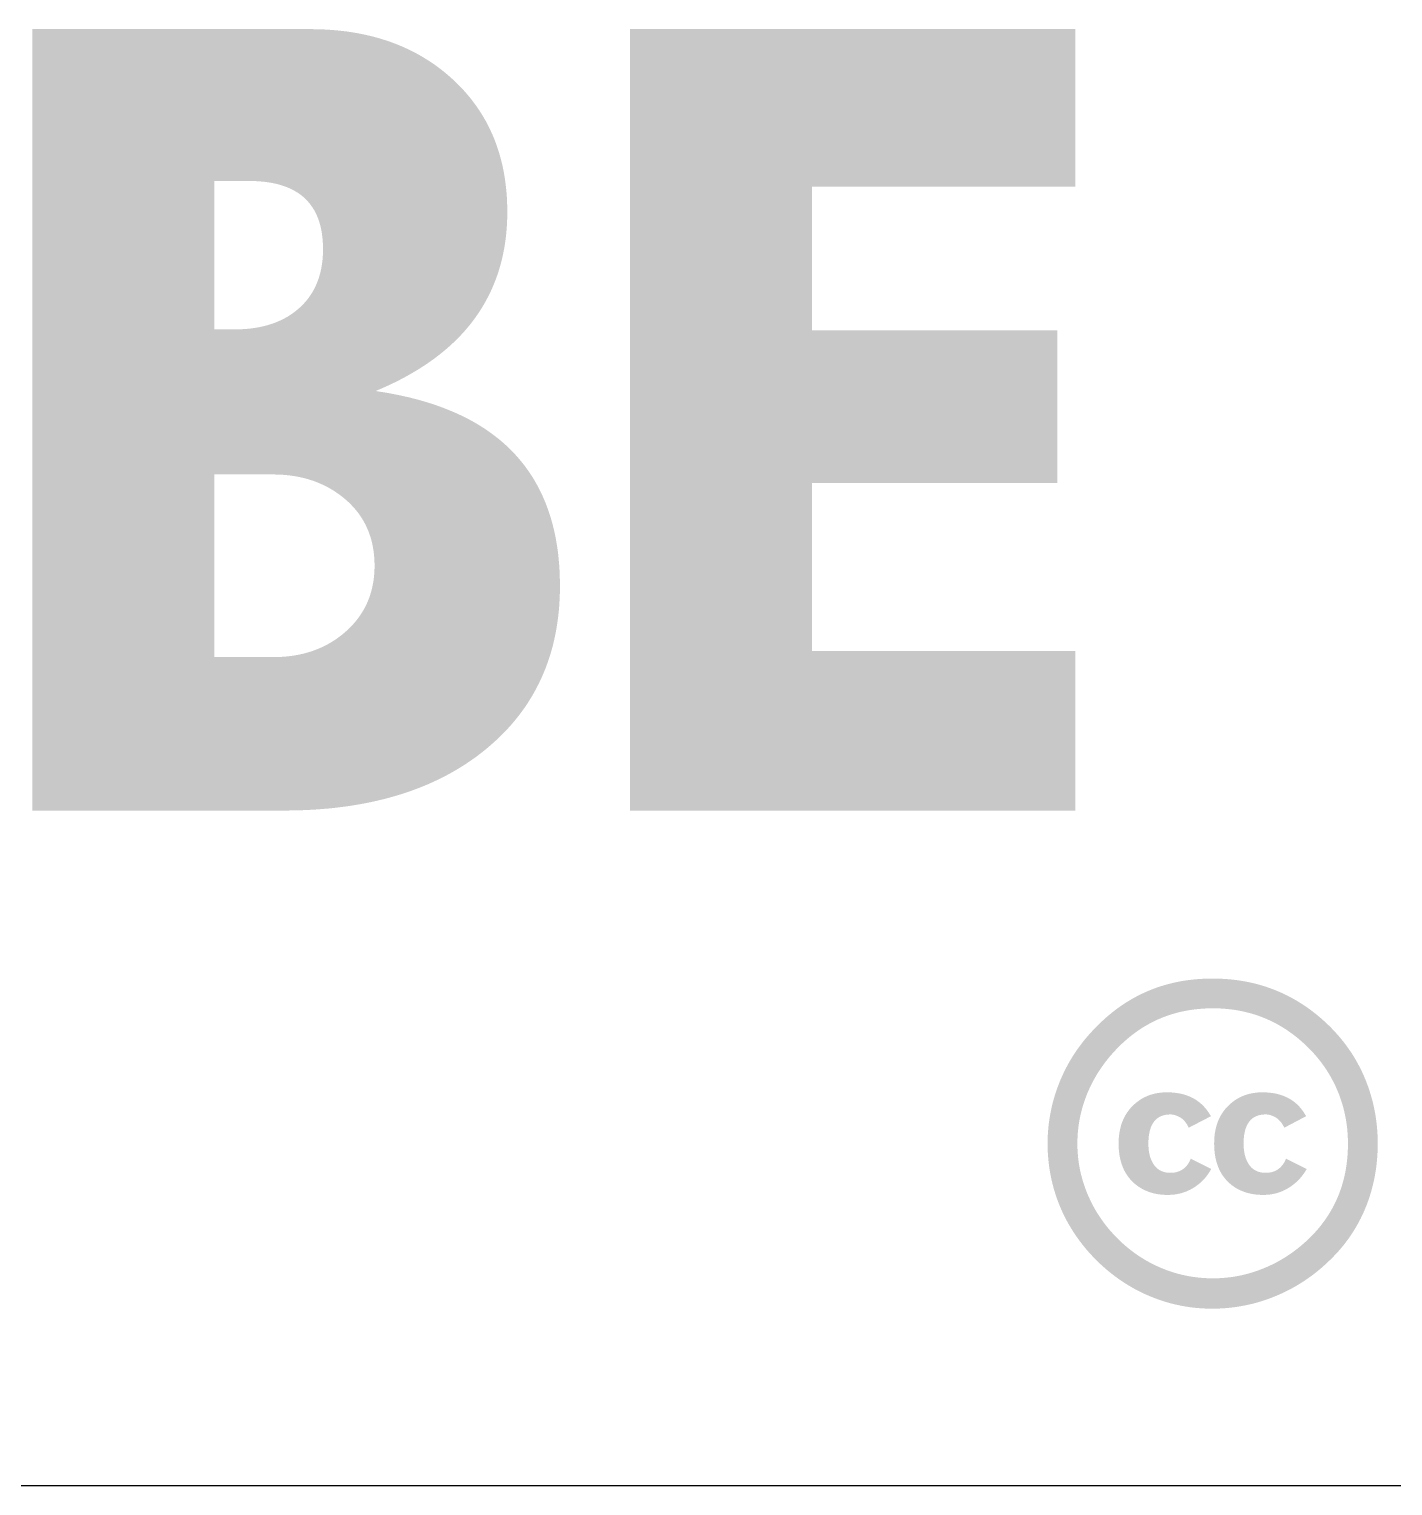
# Model space of a CAD drawing. Header units: millimetres. Extents: x -748 to -601, y -77 to -13.
# Drawn here: x -721.57 to -694.04, y -77.07 to -47.67 of the extents above; entities that cross this region are included whole.
import ezdxf

# ---------------------------------------------------------------- set-up
doc = ezdxf.new("R2010")
doc.units = ezdxf.units.MM
doc.header["$MEASUREMENT"] = 0
doc.layers.add('Cut', color=178, linetype='Continuous', true_color=0x000000)
doc.layers.add('Raster', color=178, linetype='Continuous', true_color=0x000000)

msp = doc.modelspace()

# ---------------------------------------------------------------- hatches: boundary and pattern name
at = {"layer": 'Raster', "true_color": 0x1c1c1b, "extrusion": (0, 0, -1)}
h = msp.add_hatch(color=179, dxfattribs=at)
h.paths.add_polyline_path([(721.508, -47.669), (715.9, -47.669), (715.79, -47.67), (715.681, -47.673), (715.573, -47.678), (715.467, -47.685), (715.362, -47.694), (715.258, -47.705), (715.156, -47.717), (715.054, -47.732), (714.955, -47.749), (714.856, -47.768), (714.759, -47.789), (714.663, -47.811), (714.569, -47.836), (714.475, -47.863), (714.384, -47.891), (714.293, -47.922), (714.204, -47.955), (714.116, -47.989), (714.029, -48.026), (713.944, -48.064), (713.86, -48.105), (713.777, -48.147), (713.696, -48.192), (713.616, -48.238), (713.537, -48.287), (713.459, -48.337), (713.383, -48.389), (713.308, -48.444), (713.235, -48.5), (713.163, -48.558), (713.092, -48.619), (713.022, -48.681), (712.954, -48.745), (712.889, -48.81), (712.825, -48.876), (712.764, -48.944), (712.705, -49.013), (712.648, -49.083), (712.593, -49.155), (712.54, -49.228), (712.489, -49.302), (712.441, -49.377), (712.395, -49.454), (712.35, -49.531), (712.308, -49.611), (712.269, -49.691), (712.231, -49.773), (712.195, -49.856), (712.162, -49.94), (712.131, -50.025), (712.102, -50.112), (712.075, -50.2), (712.05, -50.289), (712.027, -50.38), (712.007, -50.472), (711.989, -50.565), (711.973, -50.659), (711.959, -50.755), (711.947, -50.852), (711.937, -50.95), (711.929, -51.049), (711.924, -51.15), (711.921, -51.252), (711.92, -51.355), (711.922, -51.511), (711.93, -51.664), (711.936, -51.739), (711.943, -51.814), (711.951, -51.888), (711.961, -51.961), (711.972, -52.033), (711.984, -52.105), (711.998, -52.177), (712.013, -52.247), (712.029, -52.317), (712.046, -52.386), (712.065, -52.455), (712.085, -52.523), (712.106, -52.59), (712.129, -52.656), (712.153, -52.722), (712.178, -52.787), (712.205, -52.851), (712.232, -52.915), (712.261, -52.978), (712.292, -53.041), (712.324, -53.102), (712.356, -53.163), (712.391, -53.224), (712.426, -53.283), (712.463, -53.342), (712.501, -53.4), (712.541, -53.458), (712.581, -53.515), (712.623, -53.571), (712.667, -53.627), (712.711, -53.681), (712.757, -53.736), (712.804, -53.789), (712.853, -53.842), (712.903, -53.894), (712.954, -53.945), (713.007, -53.996), (713.06, -54.046), (713.116, -54.096), (713.172, -54.144), (713.23, -54.192), (713.289, -54.239), (713.349, -54.286), (713.411, -54.332), (713.538, -54.422), (713.671, -54.509), (713.809, -54.593), (713.952, -54.675), (714.1, -54.754), (714.254, -54.83), (714.413, -54.903), (714.577, -54.974), (714.347, -55.01), (714.125, -55.053), (713.91, -55.1), (713.703, -55.154), (713.602, -55.183), (713.503, -55.213), (713.405, -55.244), (713.31, -55.277), (713.216, -55.312), (713.124, -55.348), (713.034, -55.385), (712.946, -55.423), (712.86, -55.463), (712.775, -55.504), (712.692, -55.547), (712.611, -55.591), (712.532, -55.637), (712.455, -55.684), (712.38, -55.732), (712.306, -55.782), (712.235, -55.833), (712.165, -55.885), (712.097, -55.939), (712.031, -55.994), (711.966, -56.051), (711.904, -56.109), (711.843, -56.168), (711.784, -56.229), (711.727, -56.291), (711.672, -56.355), (711.618, -56.42), (711.567, -56.486), (711.517, -56.554), (711.469, -56.623), (711.423, -56.693), (711.378, -56.765), (711.336, -56.839), (711.295, -56.913), (711.256, -56.989), (711.219, -57.067), (711.184, -57.146), (711.15, -57.226), (711.119, -57.308), (711.089, -57.391), (711.061, -57.475), (711.034, -57.561), (711.01, -57.648), (710.987, -57.737), (710.966, -57.827), (710.947, -57.918), (710.93, -58.011), (710.915, -58.105), (710.901, -58.201), (710.889, -58.298), (710.88, -58.396), (710.871, -58.496), (710.865, -58.597), (710.861, -58.699), (710.858, -58.803), (710.857, -58.909), (710.858, -59.038), (710.863, -59.165), (710.87, -59.291), (710.88, -59.415), (710.894, -59.538), (710.91, -59.659), (710.929, -59.778), (710.951, -59.895), (710.976, -60.011), (711.004, -60.126), (711.035, -60.238), (711.069, -60.349), (711.106, -60.458), (711.146, -60.566), (711.189, -60.671), (711.234, -60.776), (711.283, -60.878), (711.335, -60.979), (711.389, -61.078), (711.447, -61.176), (711.507, -61.272), (711.57, -61.366), (711.637, -61.458), (711.706, -61.549), (711.778, -61.638), (711.853, -61.726), (711.932, -61.812), (712.013, -61.896), (712.097, -61.978), (712.184, -62.059), (712.274, -62.138), (712.366, -62.216), (712.462, -62.291), (712.559, -62.365), (712.659, -62.435), (712.76, -62.504), (712.864, -62.569), (712.97, -62.633), (713.077, -62.694), (713.187, -62.753), (713.299, -62.809), (713.413, -62.863), (713.529, -62.915), (713.647, -62.964), (713.767, -63.01), (713.89, -63.055), (714.014, -63.097), (714.14, -63.136), (714.269, -63.173), (714.399, -63.208), (714.532, -63.24), (714.666, -63.27), (714.803, -63.298), (714.942, -63.323), (715.083, -63.346), (715.225, -63.366), (715.37, -63.384), (715.517, -63.4), (715.818, -63.424), (716.126, -63.438), (716.443, -63.443), (716.443, -63.443), (721.508, -63.443), (721.508, -63.442)], flags=0)
h.paths.add_polyline_path([(717.834, -50.733), (717.834, -53.73), (717.834, -53.73), (717.427, -53.73), (717.325, -53.728), (717.275, -53.726), (717.226, -53.723), (717.177, -53.719), (717.129, -53.715), (717.082, -53.709), (717.035, -53.703), (716.99, -53.696), (716.944, -53.688), (716.9, -53.679), (716.856, -53.669), (716.813, -53.659), (716.77, -53.648), (716.729, -53.635), (716.687, -53.622), (716.647, -53.609), (716.607, -53.594), (716.568, -53.578), (716.53, -53.562), (716.492, -53.545), (716.455, -53.527), (716.418, -53.508), (716.382, -53.488), (716.347, -53.468), (716.313, -53.446), (716.279, -53.424), (716.246, -53.401), (716.214, -53.377), (716.182, -53.352), (716.151, -53.326), (716.121, -53.3), (716.091, -53.273), (716.062, -53.245), (716.035, -53.217), (716.008, -53.187), (715.982, -53.158), (715.957, -53.127), (715.933, -53.096), (715.91, -53.065), (715.888, -53.032), (715.867, -53), (715.847, -52.966), (715.828, -52.932), (715.809, -52.897), (715.792, -52.861), (715.776, -52.825), (715.76, -52.789), (715.746, -52.751), (715.732, -52.713), (715.719, -52.674), (715.708, -52.635), (715.697, -52.595), (715.687, -52.554), (715.678, -52.513), (715.67, -52.471), (715.663, -52.429), (715.657, -52.385), (715.652, -52.342), (715.647, -52.297), (715.644, -52.252), (715.642, -52.206), (715.64, -52.16), (715.64, -52.113), (715.641, -52.028), (715.643, -51.986), (715.646, -51.946), (715.649, -51.906), (715.653, -51.866), (715.658, -51.827), (715.663, -51.789), (715.669, -51.752), (715.676, -51.715), (715.684, -51.679), (715.692, -51.644), (715.702, -51.609), (715.711, -51.575), (715.722, -51.542), (715.733, -51.509), (715.745, -51.477), (715.758, -51.446), (715.771, -51.415), (715.786, -51.385), (715.801, -51.356), (715.816, -51.327), (715.833, -51.299), (715.85, -51.272), (715.868, -51.246), (715.886, -51.22), (715.906, -51.194), (715.926, -51.17), (715.946, -51.146), (715.968, -51.123), (715.99, -51.1), (716.013, -51.078), (716.037, -51.057), (716.061, -51.036), (716.086, -51.017), (716.112, -50.997), (716.139, -50.979), (716.167, -50.961), (716.195, -50.944), (716.224, -50.927), (716.253, -50.912), (716.284, -50.896), (716.315, -50.882), (716.347, -50.868), (716.38, -50.855), (716.413, -50.843), (716.447, -50.831), (716.482, -50.82), (716.518, -50.809), (716.555, -50.799), (716.592, -50.79), (716.63, -50.782), (716.668, -50.774), (716.708, -50.767), (716.748, -50.761), (716.789, -50.755), (716.831, -50.75), (716.873, -50.746), (716.96, -50.739), (717.051, -50.735), (717.144, -50.733), (717.144, -50.733)], flags=0)
h.paths.add_polyline_path([(717.834, -56.658), (717.834, -60.345), (717.834, -60.345), (716.646, -60.345), (716.591, -60.344), (716.537, -60.343), (716.484, -60.34), (716.43, -60.337), (716.378, -60.332), (716.326, -60.327), (716.275, -60.32), (716.224, -60.313), (716.174, -60.304), (716.124, -60.295), (716.075, -60.284), (716.027, -60.272), (715.979, -60.26), (715.932, -60.246), (715.885, -60.232), (715.839, -60.216), (715.794, -60.2), (715.749, -60.182), (715.705, -60.163), (715.661, -60.144), (715.618, -60.123), (715.575, -60.102), (715.533, -60.079), (715.492, -60.055), (715.451, -60.031), (715.411, -60.005), (715.371, -59.979), (715.332, -59.951), (715.294, -59.922), (715.256, -59.893), (715.219, -59.862), (715.182, -59.83), (715.146, -59.798), (715.111, -59.765), (715.078, -59.731), (715.046, -59.697), (715.014, -59.662), (714.984, -59.627), (714.955, -59.591), (714.927, -59.554), (714.901, -59.517), (714.875, -59.479), (714.85, -59.441), (714.827, -59.402), (714.805, -59.363), (714.784, -59.323), (714.764, -59.282), (714.745, -59.241), (714.728, -59.199), (714.711, -59.157), (714.696, -59.114), (714.682, -59.07), (714.669, -59.026), (714.657, -58.981), (714.646, -58.936), (714.636, -58.89), (714.628, -58.843), (714.62, -58.796), (714.614, -58.749), (714.609, -58.701), (714.605, -58.652), (714.602, -58.602), (714.6, -58.552), (714.6, -58.502), (714.6, -58.45), (714.602, -58.398), (714.605, -58.348), (714.609, -58.298), (714.614, -58.248), (714.62, -58.2), (714.628, -58.152), (714.636, -58.104), (714.646, -58.057), (714.657, -58.011), (714.669, -57.966), (714.682, -57.921), (714.697, -57.877), (714.712, -57.833), (714.729, -57.791), (714.747, -57.748), (714.766, -57.707), (714.786, -57.666), (714.807, -57.626), (714.829, -57.586), (714.853, -57.547), (714.878, -57.509), (714.903, -57.471), (714.93, -57.434), (714.959, -57.398), (714.988, -57.362), (715.018, -57.327), (715.05, -57.293), (715.083, -57.259), (715.116, -57.226), (715.151, -57.193), (715.188, -57.161), (715.225, -57.13), (715.262, -57.101), (715.3, -57.072), (715.339, -57.044), (715.378, -57.017), (715.418, -56.99), (715.458, -56.965), (715.499, -56.941), (715.541, -56.918), (715.583, -56.896), (715.625, -56.875), (715.668, -56.855), (715.712, -56.836), (715.756, -56.818), (715.801, -56.8), (715.846, -56.784), (715.892, -56.769), (715.939, -56.755), (715.986, -56.741), (716.033, -56.729), (716.081, -56.718), (716.13, -56.707), (716.179, -56.698), (716.229, -56.69), (716.279, -56.682), (716.33, -56.676), (716.381, -56.671), (716.433, -56.666), (716.486, -56.663), (716.539, -56.66), (716.592, -56.659), (716.646, -56.658), (716.646, -56.658)], flags=0)
msp.add_hatch(color=179, dxfattribs=at).paths.add_polyline_path([(709.443, -47.669), (700.454, -47.669), (700.454, -50.846), (705.769, -50.846), (705.769, -53.752), (700.816, -53.752), (700.816, -56.828), (705.769, -56.828), (705.769, -60.22), (700.454, -60.22), (700.454, -63.443), (709.443, -63.443)], flags=0)
at = {"layer": 'Raster', "true_color": 0x000000, "extrusion": (0, 0, -1)}
h = msp.add_hatch(color=178, dxfattribs=at)
h.paths.add_polyline_path([(697.687, -66.833), (697.6, -66.834), (697.514, -66.837), (697.428, -66.842), (697.344, -66.848), (697.26, -66.857), (697.177, -66.867), (697.095, -66.88), (697.014, -66.894), (696.933, -66.91), (696.854, -66.928), (696.775, -66.948), (696.697, -66.97), (696.619, -66.994), (696.543, -67.02), (696.467, -67.048), (696.393, -67.077), (696.319, -67.109), (696.245, -67.142), (696.173, -67.177), (696.102, -67.214), (696.031, -67.254), (695.961, -67.295), (695.892, -67.337), (695.824, -67.382), (695.756, -67.429), (695.689, -67.478), (695.624, -67.528), (695.559, -67.58), (695.494, -67.635), (695.431, -67.691), (695.368, -67.749), (695.307, -67.809), (695.249, -67.868), (695.193, -67.929), (695.138, -67.99), (695.086, -68.053), (695.035, -68.116), (694.986, -68.181), (694.939, -68.246), (694.893, -68.313), (694.849, -68.38), (694.807, -68.449), (694.767, -68.519), (694.729, -68.59), (694.692, -68.661), (694.657, -68.734), (694.624, -68.808), (694.593, -68.883), (694.563, -68.959), (694.535, -69.035), (694.51, -69.112), (694.486, -69.19), (694.464, -69.268), (694.444, -69.347), (694.426, -69.426), (694.409, -69.506), (694.395, -69.586), (694.383, -69.667), (694.372, -69.749), (694.364, -69.831), (694.357, -69.914), (694.352, -69.997), (694.349, -70.081), (694.348, -70.165), (694.349, -70.251), (694.352, -70.335), (694.357, -70.419), (694.364, -70.502), (694.372, -70.585), (694.382, -70.666), (694.395, -70.748), (694.409, -70.828), (694.425, -70.908), (694.443, -70.987), (694.463, -71.065), (694.484, -71.143), (694.508, -71.22), (694.533, -71.297), (694.56, -71.373), (694.59, -71.448), (694.621, -71.522), (694.653, -71.595), (694.688, -71.667), (694.724, -71.738), (694.763, -71.808), (694.803, -71.876), (694.844, -71.944), (694.888, -72.011), (694.933, -72.076), (694.98, -72.14), (695.029, -72.204), (695.08, -72.266), (695.132, -72.327), (695.187, -72.387), (695.243, -72.446), (695.301, -72.504), (695.362, -72.563), (695.425, -72.621), (695.488, -72.677), (695.553, -72.731), (695.618, -72.783), (695.685, -72.834), (695.753, -72.882), (695.821, -72.929), (695.891, -72.975), (695.962, -73.018), (696.033, -73.06), (696.106, -73.1), (696.18, -73.138), (696.255, -73.174), (696.33, -73.209), (696.407, -73.242), (696.485, -73.273), (696.563, -73.302), (696.641, -73.329), (696.719, -73.354), (696.798, -73.377), (696.877, -73.398), (696.957, -73.416), (697.037, -73.433), (697.117, -73.448), (697.197, -73.461), (697.278, -73.472), (697.359, -73.481), (697.44, -73.488), (697.522, -73.493), (697.604, -73.496), (697.687, -73.497), (697.769, -73.496), (697.851, -73.493), (697.932, -73.488), (698.013, -73.482), (698.094, -73.473), (698.174, -73.462), (698.254, -73.449), (698.333, -73.434), (698.412, -73.417), (698.49, -73.399), (698.568, -73.378), (698.646, -73.355), (698.723, -73.33), (698.799, -73.304), (698.875, -73.275), (698.951, -73.244), (699.026, -73.212), (699.1, -73.178), (699.173, -73.142), (699.245, -73.104), (699.316, -73.064), (699.386, -73.023), (699.456, -72.98), (699.524, -72.935), (699.591, -72.888), (699.657, -72.84), (699.722, -72.79), (699.787, -72.738), (699.85, -72.684), (699.912, -72.629), (699.974, -72.572), (700.034, -72.513), (700.093, -72.452), (700.15, -72.391), (700.206, -72.329), (700.259, -72.266), (700.311, -72.201), (700.361, -72.136), (700.409, -72.07), (700.456, -72.003), (700.5, -71.935), (700.543, -71.866), (700.584, -71.797), (700.624, -71.726), (700.661, -71.654), (700.697, -71.581), (700.731, -71.508), (700.763, -71.433), (700.793, -71.357), (700.822, -71.282), (700.848, -71.205), (700.872, -71.128), (700.895, -71.051), (700.915, -70.973), (700.934, -70.894), (700.95, -70.815), (700.965, -70.736), (700.978, -70.656), (700.988, -70.576), (700.997, -70.495), (701.004, -70.413), (701.009, -70.331), (701.012, -70.248), (701.013, -70.165), (701.012, -70.083), (701.009, -70.001), (701.004, -69.92), (700.997, -69.838), (700.988, -69.758), (700.977, -69.677), (700.964, -69.597), (700.949, -69.518), (700.933, -69.438), (700.914, -69.36), (700.893, -69.281), (700.87, -69.203), (700.846, -69.126), (700.819, -69.048), (700.79, -68.972), (700.76, -68.895), (700.727, -68.819), (700.693, -68.745), (700.657, -68.671), (700.619, -68.598), (700.579, -68.526), (700.538, -68.456), (700.495, -68.386), (700.45, -68.317), (700.403, -68.249), (700.354, -68.183), (700.304, -68.117), (700.252, -68.052), (700.198, -67.989), (700.142, -67.926), (700.084, -67.864), (700.025, -67.803), (699.965, -67.744), (699.904, -67.686), (699.843, -67.63), (699.78, -67.576), (699.717, -67.524), (699.653, -67.474), (699.588, -67.425), (699.522, -67.379), (699.455, -67.334), (699.387, -67.292), (699.319, -67.251), (699.25, -67.212), (699.18, -67.175), (699.109, -67.14), (699.037, -67.107), (698.964, -67.076), (698.891, -67.046), (698.817, -67.019), (698.741, -66.993), (698.665, -66.97), (698.588, -66.948), (698.511, -66.928), (698.432, -66.91), (698.353, -66.894), (698.272, -66.879), (698.191, -66.867), (698.109, -66.857), (698.026, -66.848), (697.943, -66.842), (697.858, -66.837), (697.773, -66.834)], flags=0)
h.paths.add_polyline_path([(697.675, -67.434), (697.746, -67.435), (697.816, -67.437), (697.886, -67.441), (697.955, -67.447), (698.023, -67.454), (698.09, -67.462), (698.157, -67.472), (698.223, -67.484), (698.289, -67.497), (698.353, -67.512), (698.417, -67.528), (698.48, -67.546), (698.543, -67.566), (698.605, -67.587), (698.666, -67.609), (698.726, -67.634), (698.786, -67.659), (698.845, -67.687), (698.903, -67.715), (698.961, -67.746), (699.018, -67.778), (699.074, -67.811), (699.13, -67.846), (699.184, -67.883), (699.238, -67.921), (699.292, -67.961), (699.344, -68.002), (699.396, -68.045), (699.447, -68.089), (699.498, -68.135), (699.548, -68.183), (699.597, -68.232), (699.645, -68.282), (699.692, -68.333), (699.738, -68.384), (699.782, -68.437), (699.824, -68.49), (699.866, -68.544), (699.905, -68.599), (699.944, -68.655), (699.981, -68.711), (700.017, -68.768), (700.051, -68.826), (700.084, -68.885), (700.115, -68.944), (700.145, -69.004), (700.173, -69.065), (700.201, -69.127), (700.226, -69.189), (700.25, -69.252), (700.272, -69.315), (700.293, -69.378), (700.312, -69.442), (700.329, -69.506), (700.345, -69.57), (700.359, -69.635), (700.371, -69.7), (700.382, -69.766), (700.391, -69.831), (700.398, -69.898), (700.404, -69.964), (700.408, -70.031), (700.411, -70.098), (700.412, -70.165), (700.411, -70.232), (700.408, -70.299), (700.404, -70.365), (700.398, -70.431), (700.391, -70.496), (700.382, -70.562), (700.371, -70.627), (700.359, -70.691), (700.345, -70.756), (700.329, -70.82), (700.312, -70.883), (700.293, -70.947), (700.272, -71.01), (700.25, -71.073), (700.226, -71.136), (700.201, -71.198), (700.173, -71.259), (700.145, -71.32), (700.115, -71.38), (700.084, -71.439), (700.051, -71.498), (700.017, -71.555), (699.981, -71.612), (699.944, -71.668), (699.905, -71.723), (699.866, -71.777), (699.824, -71.83), (699.782, -71.883), (699.738, -71.934), (699.692, -71.985), (699.645, -72.035), (699.597, -72.084), (699.547, -72.132), (699.497, -72.179), (699.446, -72.224), (699.394, -72.268), (699.341, -72.31), (699.288, -72.351), (699.234, -72.39), (699.179, -72.428), (699.123, -72.464), (699.066, -72.499), (699.009, -72.533), (698.951, -72.565), (698.892, -72.596), (698.832, -72.625), (698.771, -72.653), (698.71, -72.679), (698.648, -72.704), (698.586, -72.727), (698.523, -72.749), (698.46, -72.769), (698.397, -72.787), (698.333, -72.804), (698.269, -72.819), (698.204, -72.833), (698.139, -72.845), (698.074, -72.856), (698.008, -72.864), (697.942, -72.872), (697.876, -72.877), (697.809, -72.881), (697.742, -72.884), (697.675, -72.884), (697.608, -72.884), (697.541, -72.881), (697.475, -72.877), (697.409, -72.871), (697.343, -72.864), (697.278, -72.855), (697.212, -72.845), (697.147, -72.832), (697.083, -72.819), (697.018, -72.803), (696.954, -72.786), (696.89, -72.767), (696.826, -72.747), (696.763, -72.725), (696.699, -72.701), (696.636, -72.676), (696.574, -72.65), (696.512, -72.621), (696.451, -72.592), (696.391, -72.561), (696.332, -72.528), (696.273, -72.494), (696.215, -72.459), (696.158, -72.422), (696.102, -72.384), (696.046, -72.344), (695.992, -72.303), (695.937, -72.26), (695.884, -72.216), (695.832, -72.171), (695.78, -72.124), (695.729, -72.075), (695.681, -72.027), (695.635, -71.979), (695.59, -71.929), (695.546, -71.879), (695.504, -71.828), (695.464, -71.776), (695.425, -71.724), (695.388, -71.67), (695.352, -71.616), (695.318, -71.562), (695.285, -71.506), (695.254, -71.45), (695.224, -71.393), (695.196, -71.335), (695.17, -71.276), (695.144, -71.217), (695.121, -71.157), (695.099, -71.096), (695.078, -71.035), (695.059, -70.972), (695.042, -70.909), (695.026, -70.845), (695.011, -70.781), (694.998, -70.715), (694.987, -70.649), (694.977, -70.582), (694.969, -70.515), (694.962, -70.446), (694.956, -70.377), (694.953, -70.307), (694.95, -70.237), (694.949, -70.165), (694.95, -70.097), (694.953, -70.028), (694.957, -69.96), (694.962, -69.892), (694.969, -69.825), (694.978, -69.759), (694.988, -69.693), (695, -69.627), (695.014, -69.562), (695.029, -69.497), (695.045, -69.433), (695.063, -69.369), (695.083, -69.306), (695.105, -69.243), (695.127, -69.18), (695.152, -69.118), (695.178, -69.057), (695.205, -68.996), (695.234, -68.937), (695.265, -68.878), (695.296, -68.82), (695.33, -68.763), (695.364, -68.707), (695.4, -68.651), (695.438, -68.596), (695.477, -68.543), (695.517, -68.49), (695.559, -68.438), (695.602, -68.386), (695.647, -68.336), (695.693, -68.286), (695.741, -68.238), (695.792, -68.188), (695.843, -68.14), (695.895, -68.094), (695.947, -68.049), (696, -68.006), (696.054, -67.965), (696.108, -67.925), (696.163, -67.886), (696.219, -67.849), (696.275, -67.814), (696.332, -67.78), (696.389, -67.748), (696.448, -67.717), (696.506, -67.688), (696.566, -67.661), (696.626, -67.635), (696.687, -67.611), (696.748, -67.588), (696.81, -67.567), (696.873, -67.547), (696.936, -67.529), (697, -67.513), (697.065, -67.498), (697.13, -67.484), (697.196, -67.473), (697.262, -67.462), (697.329, -67.454), (697.397, -67.447), (697.466, -67.441), (697.535, -67.437), (697.604, -67.435)], flags=0)
for points in [[(697.716, -69.612), (698.163, -69.844), (698.172, -69.826), (698.181, -69.808), (698.191, -69.791), (698.2, -69.775), (698.21, -69.76), (698.221, -69.745), (698.226, -69.738), (698.231, -69.731), (698.237, -69.724), (698.242, -69.718), (698.248, -69.711), (698.253, -69.705), (698.259, -69.699), (698.265, -69.693), (698.27, -69.687), (698.276, -69.682), (698.282, -69.676), (698.288, -69.671), (698.294, -69.666), (698.3, -69.661), (698.306, -69.656), (698.313, -69.652), (698.319, -69.647), (698.325, -69.643), (698.332, -69.639), (698.338, -69.635), (698.351, -69.628), (698.364, -69.622), (698.377, -69.615), (698.389, -69.61), (698.402, -69.604), (698.414, -69.6), (698.426, -69.595), (698.439, -69.591), (698.451, -69.588), (698.462, -69.585), (698.468, -69.583), (698.474, -69.582), (698.48, -69.581), (698.486, -69.58), (698.492, -69.579), (698.498, -69.578), (698.503, -69.578), (698.509, -69.577), (698.515, -69.577), (698.52, -69.577), (698.526, -69.576), (698.532, -69.576), (698.545, -69.576), (698.559, -69.577), (698.572, -69.578), (698.586, -69.579), (698.599, -69.58), (698.611, -69.581), (698.624, -69.583), (698.636, -69.586), (698.648, -69.588), (698.66, -69.591), (698.672, -69.594), (698.683, -69.597), (698.694, -69.601), (698.705, -69.605), (698.716, -69.609), (698.727, -69.613), (698.737, -69.618), (698.747, -69.623), (698.757, -69.628), (698.767, -69.634), (698.776, -69.64), (698.786, -69.646), (698.795, -69.652), (698.803, -69.659), (698.812, -69.666), (698.82, -69.674), (698.829, -69.681), (698.836, -69.689), (698.844, -69.697), (698.852, -69.706), (698.859, -69.715), (698.866, -69.724), (698.873, -69.733), (698.88, -69.743), (698.886, -69.753), (698.892, -69.763), (698.898, -69.773), (698.904, -69.784), (698.91, -69.795), (698.915, -69.806), (698.92, -69.818), (698.925, -69.83), (698.93, -69.842), (698.934, -69.855), (698.938, -69.868), (698.942, -69.881), (698.946, -69.894), (698.95, -69.908), (698.953, -69.922), (698.956, -69.936), (698.959, -69.95), (698.962, -69.965), (698.967, -69.996), (698.971, -70.027), (698.974, -70.06), (698.976, -70.094), (698.977, -70.129), (698.978, -70.165), (698.977, -70.198), (698.976, -70.231), (698.974, -70.262), (698.971, -70.292), (698.967, -70.322), (698.962, -70.351), (698.959, -70.365), (698.956, -70.379), (698.953, -70.393), (698.949, -70.406), (698.946, -70.419), (698.942, -70.433), (698.938, -70.445), (698.934, -70.458), (698.929, -70.471), (698.924, -70.483), (698.919, -70.495), (698.914, -70.507), (698.909, -70.518), (698.903, -70.53), (698.897, -70.541), (698.891, -70.552), (698.885, -70.563), (698.878, -70.573), (698.872, -70.584), (698.865, -70.594), (698.858, -70.604), (698.85, -70.613), (698.843, -70.622), (698.835, -70.631), (698.827, -70.64), (698.819, -70.648), (698.81, -70.656), (698.802, -70.664), (698.793, -70.671), (698.784, -70.678), (698.774, -70.685), (698.765, -70.692), (698.755, -70.698), (698.745, -70.704), (698.735, -70.709), (698.725, -70.714), (698.715, -70.719), (698.704, -70.724), (698.693, -70.728), (698.682, -70.732), (698.67, -70.735), (698.659, -70.739), (698.647, -70.742), (698.635, -70.744), (698.623, -70.747), (698.61, -70.749), (698.598, -70.75), (698.585, -70.752), (698.572, -70.753), (698.559, -70.754), (698.545, -70.754), (698.532, -70.754), (698.513, -70.754), (698.496, -70.753), (698.478, -70.752), (698.461, -70.75), (698.453, -70.749), (698.445, -70.747), (698.436, -70.746), (698.428, -70.744), (698.42, -70.743), (698.412, -70.741), (698.404, -70.739), (698.397, -70.736), (698.389, -70.734), (698.381, -70.732), (698.374, -70.729), (698.366, -70.726), (698.359, -70.724), (698.351, -70.721), (698.344, -70.717), (698.337, -70.714), (698.33, -70.711), (698.323, -70.707), (698.316, -70.704), (698.309, -70.7), (698.303, -70.696), (698.296, -70.692), (698.29, -70.687), (698.283, -70.683), (698.277, -70.678), (698.27, -70.674), (698.264, -70.669), (698.258, -70.664), (698.252, -70.659), (698.246, -70.654), (698.24, -70.648), (698.235, -70.643), (698.229, -70.637), (698.223, -70.631), (698.218, -70.625), (698.212, -70.619), (698.207, -70.613), (698.202, -70.607), (698.196, -70.6), (698.191, -70.594), (698.186, -70.587), (698.181, -70.58), (698.172, -70.566), (698.162, -70.551), (698.153, -70.536), (698.145, -70.52), (698.137, -70.503), (698.129, -70.486), (698.121, -70.469), (698.121, -70.469), (697.71, -70.677), (697.727, -70.707), (697.745, -70.736), (697.763, -70.765), (697.782, -70.792), (697.802, -70.819), (697.823, -70.845), (697.844, -70.871), (697.867, -70.895), (697.89, -70.919), (697.914, -70.941), (697.938, -70.963), (697.964, -70.984), (697.99, -71.005), (698.017, -71.024), (698.045, -71.043), (698.073, -71.061), (698.103, -71.078), (698.132, -71.094), (698.162, -71.108), (698.192, -71.122), (698.223, -71.135), (698.254, -71.146), (698.286, -71.156), (698.317, -71.166), (698.349, -71.174), (698.382, -71.181), (698.415, -71.187), (698.448, -71.192), (698.482, -71.196), (698.516, -71.198), (698.55, -71.2), (698.585, -71.201), (698.613, -71.2), (698.64, -71.2), (698.667, -71.198), (698.694, -71.196), (698.72, -71.194), (698.746, -71.191), (698.772, -71.188), (698.797, -71.184), (698.822, -71.179), (698.847, -71.174), (698.871, -71.168), (698.895, -71.162), (698.919, -71.155), (698.943, -71.148), (698.966, -71.141), (698.988, -71.132), (699.011, -71.123), (699.033, -71.114), (699.054, -71.104), (699.076, -71.094), (699.097, -71.083), (699.117, -71.071), (699.138, -71.059), (699.157, -71.047), (699.177, -71.034), (699.196, -71.02), (699.215, -71.006), (699.234, -70.991), (699.252, -70.976), (699.27, -70.96), (699.288, -70.944), (699.305, -70.927), (699.322, -70.91), (699.338, -70.892), (699.354, -70.874), (699.369, -70.855), (699.384, -70.836), (699.398, -70.817), (699.412, -70.797), (699.425, -70.777), (699.437, -70.756), (699.449, -70.735), (699.461, -70.714), (699.472, -70.692), (699.482, -70.669), (699.492, -70.647), (699.501, -70.623), (699.51, -70.6), (699.519, -70.576), (699.526, -70.551), (699.534, -70.526), (699.54, -70.501), (699.546, -70.476), (699.552, -70.449), (699.557, -70.423), (699.562, -70.396), (699.566, -70.369), (699.569, -70.341), (699.572, -70.313), (699.575, -70.284), (699.576, -70.255), (699.578, -70.226), (699.579, -70.196), (699.579, -70.165), (699.579, -70.136), (699.578, -70.107), (699.576, -70.078), (699.575, -70.049), (699.572, -70.021), (699.569, -69.994), (699.566, -69.966), (699.562, -69.94), (699.557, -69.913), (699.552, -69.887), (699.546, -69.861), (699.54, -69.836), (699.533, -69.811), (699.526, -69.786), (699.518, -69.762), (699.51, -69.738), (699.501, -69.715), (699.491, -69.692), (699.481, -69.669), (699.471, -69.647), (699.46, -69.625), (699.448, -69.604), (699.436, -69.583), (699.423, -69.562), (699.41, -69.541), (699.396, -69.522), (699.382, -69.502), (699.367, -69.483), (699.351, -69.464), (699.336, -69.445), (699.319, -69.427), (699.302, -69.41), (699.285, -69.392), (699.267, -69.376), (699.249, -69.36), (699.231, -69.344), (699.212, -69.329), (699.193, -69.315), (699.174, -69.301), (699.155, -69.287), (699.135, -69.274), (699.115, -69.262), (699.095, -69.25), (699.074, -69.239), (699.053, -69.228), (699.032, -69.218), (699.011, -69.209), (698.989, -69.2), (698.967, -69.191), (698.945, -69.183), (698.922, -69.176), (698.899, -69.169), (698.876, -69.163), (698.853, -69.157), (698.829, -69.152), (698.805, -69.147), (698.781, -69.143), (698.756, -69.14), (698.731, -69.137), (698.706, -69.134), (698.681, -69.132), (698.655, -69.131), (698.629, -69.13), (698.603, -69.13), (698.565, -69.13), (698.527, -69.132), (698.49, -69.134), (698.454, -69.138), (698.418, -69.142), (698.383, -69.147), (698.349, -69.153), (698.315, -69.16), (698.283, -69.168), (698.25, -69.177), (698.219, -69.187), (698.188, -69.198), (698.158, -69.21), (698.143, -69.216), (698.129, -69.222), (698.114, -69.229), (698.1, -69.236), (698.086, -69.243), (698.072, -69.25), (698.058, -69.258), (698.045, -69.266), (698.031, -69.274), (698.018, -69.283), (698.005, -69.291), (697.992, -69.3), (697.979, -69.309), (697.967, -69.318), (697.954, -69.328), (697.942, -69.338), (697.93, -69.348), (697.918, -69.358), (697.906, -69.368), (697.895, -69.379), (697.883, -69.39), (697.872, -69.401), (697.861, -69.413), (697.85, -69.424), (697.84, -69.436), (697.829, -69.448), (697.809, -69.473), (697.789, -69.499), (697.77, -69.526), (697.751, -69.554), (697.733, -69.582)], [(695.795, -69.612), (696.235, -69.844), (696.244, -69.826), (696.253, -69.808), (696.263, -69.791), (696.272, -69.775), (696.283, -69.76), (696.293, -69.745), (696.298, -69.738), (696.304, -69.731), (696.309, -69.724), (696.314, -69.718), (696.32, -69.711), (696.326, -69.705), (696.331, -69.699), (696.337, -69.693), (696.343, -69.687), (696.349, -69.682), (696.354, -69.676), (696.36, -69.671), (696.366, -69.666), (696.373, -69.661), (696.379, -69.656), (696.385, -69.652), (696.391, -69.647), (696.398, -69.643), (696.404, -69.639), (696.41, -69.635), (696.423, -69.628), (696.436, -69.622), (696.449, -69.615), (696.462, -69.61), (696.475, -69.604), (696.487, -69.6), (696.5, -69.595), (696.512, -69.591), (696.525, -69.588), (696.537, -69.585), (696.543, -69.583), (696.549, -69.582), (696.555, -69.581), (696.561, -69.58), (696.568, -69.579), (696.574, -69.578), (696.58, -69.578), (696.586, -69.577), (696.592, -69.577), (696.598, -69.577), (696.604, -69.576), (696.61, -69.576), (696.623, -69.576), (696.637, -69.577), (696.65, -69.578), (696.664, -69.579), (696.677, -69.58), (696.689, -69.581), (696.702, -69.583), (696.714, -69.586), (696.726, -69.588), (696.738, -69.591), (696.75, -69.594), (696.761, -69.597), (696.772, -69.601), (696.783, -69.605), (696.794, -69.609), (696.805, -69.613), (696.815, -69.618), (696.825, -69.623), (696.835, -69.628), (696.845, -69.634), (696.854, -69.64), (696.864, -69.646), (696.873, -69.652), (696.882, -69.659), (696.89, -69.666), (696.899, -69.674), (696.907, -69.681), (696.915, -69.689), (696.922, -69.697), (696.93, -69.706), (696.937, -69.715), (696.944, -69.724), (696.951, -69.733), (696.958, -69.743), (696.964, -69.753), (696.97, -69.763), (696.976, -69.773), (696.982, -69.784), (696.988, -69.795), (696.993, -69.806), (696.998, -69.818), (697.003, -69.83), (697.008, -69.842), (697.012, -69.855), (697.017, -69.868), (697.021, -69.881), (697.024, -69.894), (697.028, -69.908), (697.031, -69.922), (697.035, -69.936), (697.037, -69.95), (697.04, -69.965), (697.045, -69.996), (697.049, -70.027), (697.052, -70.06), (697.054, -70.094), (697.055, -70.129), (697.056, -70.165), (697.055, -70.198), (697.054, -70.231), (697.052, -70.262), (697.049, -70.292), (697.045, -70.322), (697.04, -70.351), (697.037, -70.365), (697.034, -70.379), (697.031, -70.393), (697.028, -70.406), (697.024, -70.419), (697.02, -70.433), (697.016, -70.445), (697.012, -70.458), (697.007, -70.471), (697.002, -70.483), (696.998, -70.495), (696.992, -70.507), (696.987, -70.518), (696.981, -70.53), (696.975, -70.541), (696.969, -70.552), (696.963, -70.563), (696.957, -70.573), (696.95, -70.584), (696.943, -70.594), (696.936, -70.604), (696.928, -70.613), (696.921, -70.622), (696.913, -70.631), (696.905, -70.64), (696.897, -70.648), (696.888, -70.656), (696.88, -70.664), (696.871, -70.671), (696.862, -70.678), (696.852, -70.685), (696.843, -70.692), (696.833, -70.698), (696.823, -70.704), (696.813, -70.709), (696.803, -70.714), (696.792, -70.719), (696.782, -70.724), (696.771, -70.728), (696.76, -70.732), (696.748, -70.735), (696.737, -70.739), (696.725, -70.742), (696.713, -70.744), (696.701, -70.747), (696.688, -70.749), (696.676, -70.75), (696.663, -70.752), (696.65, -70.753), (696.637, -70.754), (696.623, -70.754), (696.61, -70.754), (696.592, -70.754), (696.574, -70.753), (696.556, -70.752), (696.539, -70.75), (696.531, -70.749), (696.523, -70.747), (696.515, -70.746), (696.506, -70.744), (696.498, -70.743), (696.49, -70.741), (696.482, -70.739), (696.475, -70.736), (696.467, -70.734), (696.459, -70.732), (696.452, -70.729), (696.444, -70.726), (696.437, -70.724), (696.43, -70.721), (696.422, -70.717), (696.415, -70.714), (696.408, -70.711), (696.401, -70.707), (696.394, -70.704), (696.388, -70.7), (696.381, -70.696), (696.374, -70.692), (696.368, -70.687), (696.361, -70.683), (696.355, -70.678), (696.349, -70.674), (696.342, -70.669), (696.336, -70.664), (696.33, -70.659), (696.324, -70.654), (696.318, -70.648), (696.313, -70.643), (696.307, -70.637), (696.301, -70.631), (696.296, -70.625), (696.29, -70.619), (696.285, -70.613), (696.28, -70.607), (696.274, -70.6), (696.269, -70.594), (696.264, -70.587), (696.259, -70.58), (696.25, -70.566), (696.24, -70.551), (696.231, -70.536), (696.223, -70.52), (696.215, -70.503), (696.207, -70.486), (696.199, -70.469), (696.199, -70.469), (695.783, -70.677), (695.8, -70.707), (695.818, -70.736), (695.837, -70.765), (695.857, -70.792), (695.878, -70.819), (695.899, -70.845), (695.921, -70.871), (695.943, -70.895), (695.967, -70.919), (695.991, -70.941), (696.016, -70.963), (696.041, -70.984), (696.068, -71.005), (696.095, -71.024), (696.123, -71.043), (696.151, -71.061), (696.181, -71.078), (696.21, -71.094), (696.24, -71.108), (696.27, -71.122), (696.301, -71.135), (696.331, -71.146), (696.362, -71.156), (696.394, -71.166), (696.426, -71.174), (696.458, -71.181), (696.49, -71.187), (696.523, -71.192), (696.556, -71.196), (696.589, -71.198), (696.623, -71.2), (696.657, -71.201), (696.685, -71.2), (696.713, -71.2), (696.74, -71.198), (696.767, -71.196), (696.794, -71.194), (696.82, -71.191), (696.846, -71.188), (696.872, -71.184), (696.897, -71.179), (696.922, -71.174), (696.947, -71.168), (696.971, -71.162), (696.995, -71.155), (697.018, -71.148), (697.041, -71.141), (697.064, -71.132), (697.086, -71.123), (697.109, -71.114), (697.13, -71.104), (697.152, -71.094), (697.173, -71.083), (697.193, -71.071), (697.214, -71.059), (697.233, -71.047), (697.253, -71.034), (697.272, -71.02), (697.291, -71.006), (697.31, -70.991), (697.328, -70.976), (697.346, -70.96), (697.363, -70.944), (697.38, -70.927), (697.397, -70.91), (697.413, -70.892), (697.429, -70.874), (697.444, -70.855), (697.458, -70.836), (697.472, -70.817), (697.486, -70.797), (697.499, -70.777), (697.511, -70.756), (697.523, -70.735), (697.534, -70.714), (697.545, -70.692), (697.555, -70.669), (697.565, -70.647), (697.574, -70.623), (697.583, -70.6), (697.591, -70.576), (697.599, -70.551), (697.606, -70.526), (697.613, -70.501), (697.619, -70.476), (697.624, -70.449), (697.629, -70.423), (697.634, -70.396), (697.638, -70.369), (697.641, -70.341), (697.644, -70.313), (697.647, -70.284), (697.648, -70.255), (697.65, -70.226), (697.65, -70.196), (697.651, -70.165), (697.65, -70.136), (697.65, -70.107), (697.648, -70.078), (697.646, -70.049), (697.644, -70.021), (697.641, -69.994), (697.638, -69.966), (697.633, -69.94), (697.629, -69.913), (697.624, -69.887), (697.618, -69.861), (697.612, -69.836), (697.605, -69.811), (697.598, -69.786), (697.59, -69.762), (697.582, -69.738), (697.573, -69.715), (697.563, -69.692), (697.553, -69.669), (697.543, -69.647), (697.532, -69.625), (697.52, -69.604), (697.508, -69.583), (697.495, -69.562), (697.482, -69.541), (697.468, -69.522), (697.454, -69.502), (697.439, -69.483), (697.424, -69.464), (697.408, -69.445), (697.391, -69.427), (697.374, -69.41), (697.357, -69.392), (697.339, -69.376), (697.321, -69.36), (697.303, -69.344), (697.284, -69.329), (697.265, -69.315), (697.246, -69.301), (697.227, -69.287), (697.207, -69.274), (697.187, -69.262), (697.167, -69.25), (697.146, -69.239), (697.125, -69.228), (697.104, -69.218), (697.083, -69.209), (697.061, -69.2), (697.039, -69.191), (697.017, -69.183), (696.994, -69.176), (696.971, -69.169), (696.948, -69.163), (696.925, -69.157), (696.901, -69.152), (696.877, -69.147), (696.853, -69.143), (696.828, -69.14), (696.803, -69.137), (696.778, -69.134), (696.753, -69.132), (696.727, -69.131), (696.701, -69.13), (696.675, -69.13), (696.637, -69.13), (696.599, -69.132), (696.562, -69.134), (696.526, -69.138), (696.49, -69.142), (696.456, -69.147), (696.421, -69.153), (696.388, -69.16), (696.355, -69.168), (696.323, -69.177), (696.292, -69.187), (696.261, -69.198), (696.246, -69.204), (696.231, -69.21), (696.217, -69.216), (696.202, -69.222), (696.188, -69.229), (696.173, -69.236), (696.159, -69.243), (696.146, -69.25), (696.132, -69.258), (696.118, -69.266), (696.105, -69.274), (696.092, -69.283), (696.079, -69.291), (696.066, -69.3), (696.054, -69.309), (696.041, -69.318), (696.029, -69.328), (696.017, -69.338), (696.005, -69.348), (695.993, -69.358), (695.981, -69.368), (695.97, -69.379), (695.959, -69.39), (695.948, -69.401), (695.937, -69.413), (695.926, -69.424), (695.916, -69.436), (695.905, -69.448), (695.895, -69.461), (695.885, -69.473), (695.866, -69.499), (695.847, -69.526), (695.829, -69.554), (695.811, -69.582)]]:
    msp.add_hatch(color=178, dxfattribs=at).paths.add_polyline_path(points, flags=0)

# ---------------------------------------------------------------- linework, layer by layer
at = {"layer": 'Cut'}
msp.add_line((-609.26, -77.074), (-745.119, -77.074), dxfattribs=at)

doc.saveas('drawing.dxf')
